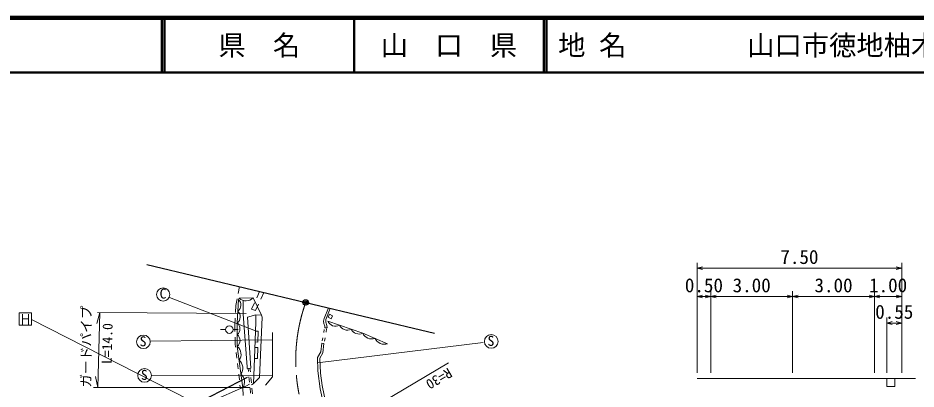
# Model space of a CAD drawing. Units: millimetres, scale not verified, with parts at other scales. Extents: x 40000 to 680000, y 20000 to 380000.
# Drawn here: x 271413 to 435954, y 312101 to 380000 of the extents above; entities that cross this region are included whole.
import ezdxf
from ezdxf.enums import TextEntityAlignment as Align

# ---------------------------------------------------------------- set-up
doc = ezdxf.new("R2010")
doc.units = ezdxf.units.MM
doc.header["$LTSCALE"] = 1000
doc.header["$PDMODE"] = 32
doc.header["$PDSIZE"] = 500
doc.linetypes.add('CHAIN', pattern=[18.5, 12, -1.5, 3.5, -1.5])
for name, color, linetype, lineweight in [('M-BGD', 7, 'Continuous', 13), ('M-BMK', 2, 'CHAIN', 13), ('M-BMK-SRVR', 3, 'Continuous', 25), ('M-STR-HTXT', 7, 'Continuous', 13), ('M-STR-STRC', 7, 'Continuous', 13), ('M-TTL', 2, 'Continuous', 140), ('M-TTL-LINE', 7, 'Continuous', 50)]:
    doc.layers.add(name, color=color, linetype=linetype, lineweight=lineweight)
doc.layers.add('M-OTRS', color=6, linetype='Continuous')
doc.layers.add('M-TTL-TXT', color=7, linetype='Continuous')
doc.styles.add('@ＭＳ ゴシック', font='')
doc.styles.add('ＭＳ ゴシック', font='')
doc.styles.get('@ＭＳ ゴシック').set_extended_font_data('@MS Gothic')
doc.styles.get('ＭＳ ゴシック').set_extended_font_data('MS Gothic')

msp = doc.modelspace()

# ---------------------------------------------------------------- linework, layer by layer
at = {"layer": 'M-BGD'}
for p, q in [((395840, 315045), (395840, 335220)), ((395840, 334220), (396840, 334470)), ((395840, 334220), (433340, 334220)), ((395840, 334220), (396840, 333970)), ((433340, 334220), (432340, 334470)), ((433340, 334220), (432340, 333970)), ((433340, 315045), (433340, 335220)), ((311972, 330838), (311746, 329591)), ((315687, 329952), (315152, 328793)), ((315914, 328561), (316482, 329762)), ((395840, 315045), (395840, 330032)), ((395840, 329032), (396840, 329282)), ((398340, 329032), (397340, 329282)), ((398340, 315045), (398340, 330032)), ((398340, 315045), (398340, 330032)), ((398340, 329032), (399340, 329282)), ((413340, 329032), (412340, 329282)), ((413340, 315045), (413340, 330032)), ((413340, 315045), (413340, 330032)), ((413340, 329032), (414340, 329282)), ((428340, 329032), (427340, 329282)), ((428340, 315045), (428340, 330032)), ((428340, 315045), (428340, 330032)), ((428340, 329032), (429340, 329282)), ((433340, 329032), (432340, 329282)), ((433340, 315045), (433340, 330032)), ((299204, 328866), (314931, 322739)), ((311567, 328607), (311341, 327361)), ((314732, 327885), (314197, 326726)), ((316035, 325609), (314503, 328780)), ((314918, 326456), (315486, 327657)), ((395840, 329032), (398340, 329032)), ((395840, 329032), (396840, 328782)), ((398340, 329032), (397340, 328782)), ((398340, 329032), (413340, 329032)), ((398340, 329032), (399340, 328782)), ((413340, 329032), (412340, 328782)), ((413340, 329032), (428340, 329032)), ((413340, 329032), (414340, 328782)), ((428340, 329032), (427340, 328782)), ((428340, 329032), (433340, 329032)), ((428340, 329032), (429340, 328782)), ((433340, 329032), (432340, 328782)), ((273878, 326042), (271628, 326042)), ((271628, 326042), (271628, 323792)), ((272236, 323888), (272236, 325800)), ((273351, 325812), (273351, 323894)), ((273878, 323792), (273878, 326042)), ((311341, 327361), (311270, 326086)), ((314197, 326726), (314918, 326456)), ((272236, 324917), (273351, 324917)), ((318617, 302100), (273878, 324832)), ((311214, 325087), (311143, 323812)), ((430590, 315045), (430590, 325181)), ((430590, 324181), (431590, 324431)), ((430590, 324181), (433340, 324181)), ((430590, 324181), (431590, 323931)), ((433340, 324181), (432340, 324431)), ((433340, 324181), (432340, 323931)), ((433340, 315045), (433340, 325181)), ((271628, 323792), (273878, 323792)), ((308547, 323008), (309460, 323009)), ((310840, 323008), (311754, 323009)), ((311143, 323812), (311169, 322600)), ((315430, 322697), (314930, 322713)), ((315366, 320698), (315430, 322697)), ((327541, 323016), (327436, 322448)), ((327660, 323304), (328046, 323311)), ((327963, 323143), (327851, 322484)), ((295718, 320840), (318032, 321083)), ((311190, 321600), (311215, 320389)), ((327254, 321465), (327149, 320897)), ((327683, 321498), (327570, 320839)), ((311215, 320389), (311287, 319762)), ((315334, 319699), (314834, 319715)), ((314866, 320714), (315366, 320698)), ((315270, 317700), (315334, 319699)), ((356647, 320624), (326313, 316897)), ((327070, 320466), (327482, 320446)), ((311402, 318769), (311516, 317776)), ((314770, 317716), (315270, 317700)), ((311631, 316782), (311745, 315789)), ((325984, 302554), (350279, 316864)), ((295880, 314516), (318053, 314588)), ((311860, 314795), (311974, 313802)), ((313640, 315328), (313587, 315876)), ((313831, 313338), (313736, 314333)), ((313925, 315885), (313991, 315222)), ((312089, 312809), (312161, 312182)), ((314091, 314227), (314190, 313232)), ((395840, 314045), (398340, 314045)), ((398340, 314045), (413340, 314045)), ((413340, 314045), (428340, 314045)), ((428340, 314045), (433340, 314045)), ((430590, 314045), (430590, 312545)), ((432090, 312545), (432090, 314045)), ((432090, 314045), (433340, 314045)), ((433340, 314045), (435840, 314045)), ((312594, 312317), (312694, 310902)), ((314022, 311347), (313927, 312342)), ((314290, 312237), (314389, 311242)), ((430590, 312545), (432090, 312545))]:
    msp.add_line(p, q, dxfattribs=at)
for points in [[(312594, 312317), (311603, 319884), (311585, 324208), (311819, 328496), (311949, 328707), (314503, 328780)], [(312684, 328370), (312697, 325789), (313427, 316141), (313427, 315871), (314075, 315889), (313481, 325222), (314976, 325672), (316035, 325609)], [(328320, 326940), (327523, 324978), (327405, 324520), (327431, 324115), (327660, 323618), (327660, 323304)], [(328046, 323311), (328026, 323749), (327791, 324357), (327791, 324801), (328632, 326865)], [(316035, 325609), (316129, 325240), (315697, 314232), (314490, 313025), (314220, 312862)], [(314590, 313124), (314718, 316095), (314982, 324334), (314976, 325672)], [(328159, 324527), (334573, 322351), (339140, 320399)], [(316757, 312793), (318054, 314334), (318027, 322441)], [(327070, 320466), (326884, 318926), (326305, 317897), (326325, 315445), (326759, 312140), (327465, 309095), (328259, 306623), (329429, 304682), (332947, 300031), (336286, 296516), (338610, 294684), (342030, 292058), (346686, 289543), (350459, 287734), (355865, 285439), (360940, 283629), (368950, 281202), (376298, 279305), (382057, 278312), (389192, 277690), (395208, 277514), (407833, 277944), (414420, 278573)], [(327482, 320446), (327284, 318712), (326710, 317726), (326828, 314975), (327152, 312725), (327961, 308929), (328608, 306899), (330697, 303663), (333006, 300647), (335787, 297691), (338170, 295558), (342259, 292542), (347378, 289762), (356271, 285724), (361919, 283716), (373394, 280428), (377630, 279545), (382749, 278597), (392127, 278001), (399607, 277935), (404859, 278133), (414413, 278972)], [(313823, 312975), (312594, 312317), (312161, 312182), (302809, 308031)], [(426840, 314045), (430590, 314045), (433340, 314045)]]:
    msp.add_lwpolyline(points, dxfattribs=at)
msp.add_lwpolyline([(328231, 325227), (328506, 325789), (329062, 325495), (328793, 324939)], close=True, dxfattribs=at)
for centre, radius in [((298026, 329390), 1213), ((310142, 322972), 683), ((294392, 320736), 1250), ((358115, 320819), 1250), ((294615, 314592), 1250)]:
    msp.add_circle(centre, radius, dxfattribs=at)
for centre, radius, start, end in [((310859, 327473), 1403, 306.92757, 46.81944), ((313187, 330125), 1882, 228.88281, 314.38194), ((310742, 325329), 1403, 306.92757, 46.81944), ((310671, 323123), 1419, 310.59418, 49.88328), ((329557, 325134), 1524, 203.47456, 299.04334), ((331695, 324409), 1524, 203.47456, 299.04334), ((333833, 323684), 1524, 203.47456, 299.04334), ((310680, 320961), 1419, 310.59418, 49.88328), ((336223, 323051), 1792, 202.99044, 290.71263), ((338506, 322075), 1792, 202.99044, 290.71263), ((310412, 318446), 1868, 324.54027, 50.38086), ((310742, 315923), 1868, 324.54027, 50.38086), ((311072, 313401), 1868, 324.54027, 50.38086)]:
    msp.add_arc(centre, radius, start, end, dxfattribs=at)
at = {"layer": 'M-BMK'}
msp.add_arc((353834, 317344), 31533, 160.3693, 208.10849, dxfattribs=at)
at = {"layer": 'M-BMK-SRVR'}
for p, q in [((295041, 334875), (324134, 327938)), ((324134, 327938), (347715, 322315))]:
    msp.add_line(p, q, dxfattribs=at)
msp.add_circle((324134, 327938), 500, dxfattribs=at)
msp.add_point((324134, 327938), dxfattribs=at)
at = {"layer": 'M-OTRS'}
msp.add_point((324134, 327938), dxfattribs=at)
at = {"layer": 'M-STR-HTXT'}
for p, q in [((286434, 326104), (285882, 324118)), ((285982, 326107), (313197, 325900)), ((286070, 312368), (286434, 326104)), ((286070, 312368), (285623, 314381)), ((285254, 312369), (313885, 312349))]:
    msp.add_line(p, q, dxfattribs=at)
at = {"layer": 'M-STR-STRC', "lineweight": 25}
msp.add_line((287368, 300753), (313452, 314295), dxfattribs=at)
at = {"layer": 'M-TTL'}
msp.add_line((680000, 380000), (40000, 380000), dxfattribs=at)
at = {"layer": 'M-TTL-LINE'}
for p, q in [((297750, 380000), (297750, 370000)), ((298250, 380000), (298250, 370000)), ((333000, 380000), (333000, 370000)), ((367750, 380000), (367750, 370000)), ((368250, 380000), (368250, 370000)), ((40000, 370000), (680000, 370000))]:
    msp.add_line(p, q, dxfattribs=at)

# ---------------------------------------------------------------- texts
at = {"layer": 'M-BGD', "style": 'ＭＳ ゴシック'}
for s, p in [('7.50', (414590, 334220)), ('0.50', (397090, 329032)), ('3.00', (405840, 329032)), ('3.00', (420840, 329032)), ('1.00', (430840, 329032)), ('0.55', (431965, 324181))]:
    msp.add_text(s, height=2566, dxfattribs=at).set_placement(p, align=Align.BOTTOM_CENTER)
at = {"layer": 'M-BGD'}
for s, style, p in [('C', '@ＭＳ ゴシック', (297367, 328098)), ('S', 'ＭＳ ゴシック', (293713, 319362)), ('S', 'ＭＳ ゴシック', (357437, 319446)), ('S', 'ＭＳ ゴシック', (293937, 313218))]:
    msp.add_text(s, height=1833, dxfattribs=dict(at, style=style)).set_placement(p, align=Align.BOTTOM_LEFT)
at = {"layer": 'M-BGD', "style": 'ＭＳ ゴシック'}
msp.add_text('R=30', height=1833, rotation=210.499, dxfattribs=at).set_placement((349968, 316523), align=Align.BOTTOM_LEFT)
at = {"layer": 'M-STR-HTXT', "style": 'ＭＳ ゴシック'}
for s, rotation, p in [('ガードパイプ', 89.751, (285339, 312359)), ('L=14.0', 88.479, (289114, 316641))]:
    msp.add_text(s, height=1833, rotation=rotation, dxfattribs=at).set_placement(p, align=Align.BOTTOM_LEFT)
at = {"layer": 'M-TTL-TXT', "style": 'ＭＳ ゴシック'}
for s, p in [('県\u3000名', (315625, 375000)), ('山\u3000口\u3000県', (350375, 375000))]:
    msp.add_text(s, height=3666, dxfattribs=at).set_placement(p, align=Align.MIDDLE_CENTER)
for s, p in [('地 名', (370380, 375000)), ('山口市徳地柚木', (405024, 375000))]:
    msp.add_text(s, height=3666, dxfattribs=at).set_placement(p, align=Align.MIDDLE_LEFT)

doc.saveas('drawing.dxf')
